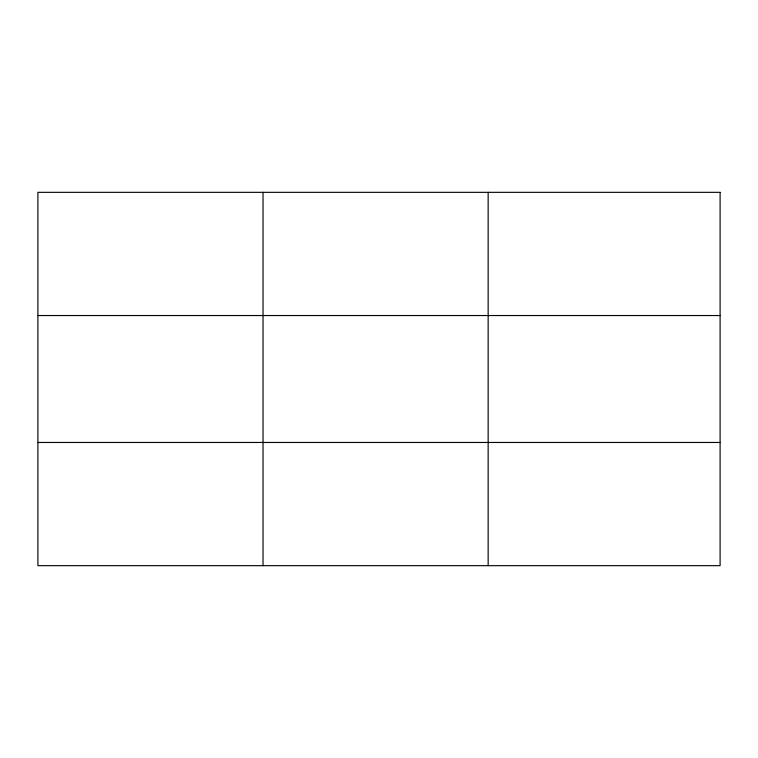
<?xml version="1.0" encoding="UTF-8"?>
<svg xmlns="http://www.w3.org/2000/svg" width="758" height="758" viewBox="0 0 758 758"><rect width="100%" height="100%" fill="white"/><g stroke="black" fill="none" stroke-linecap="round" stroke-linejoin="round"><path stroke-width="1.14" d="M263.026 565.667L263.026 192.333M488.152 565.667L488.152 192.333M37.9 315.536L720.1 315.536M37.9 442.464L720.1 442.464M720.1 192.333L720.1 565.667L37.9 565.667L37.9 192.333L720.1 192.333"/></g></svg>
